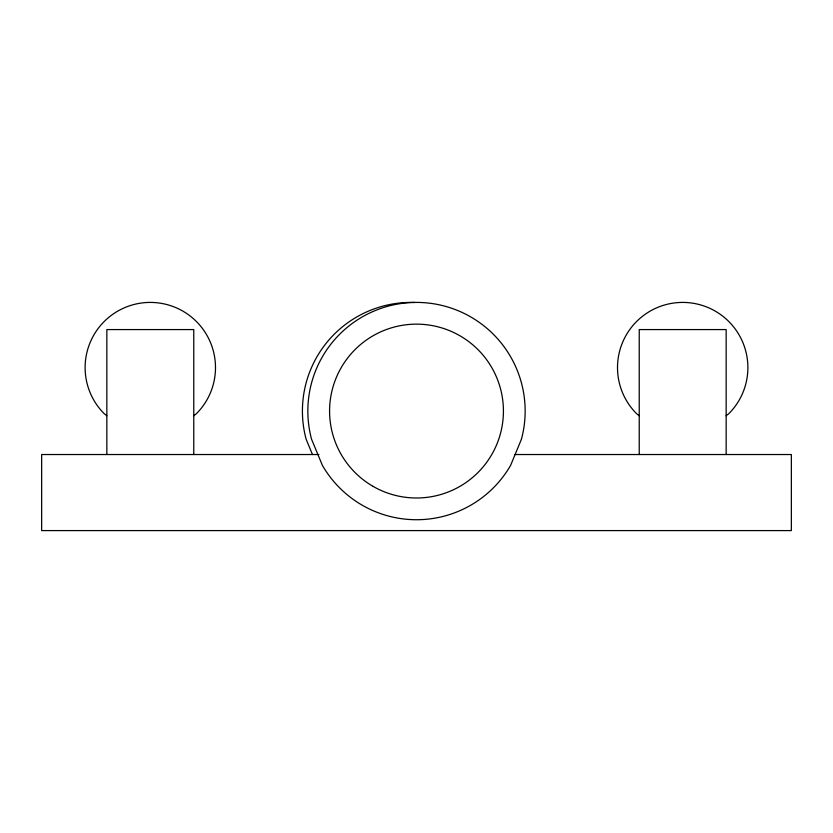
<?xml version="1.0" encoding="UTF-8"?>
<svg xmlns="http://www.w3.org/2000/svg" width="833" height="833" viewBox="0 0 833 833"><rect width="100%" height="100%" fill="white"/><g stroke="black" fill="none" stroke-linecap="round" stroke-linejoin="round"><path stroke-width="1.25" d="M193.766 415.729L196.401 413.699A65.193 65.193 0 0 0 196.401 321.507A65.193 65.193 0 0 0 104.208 321.507A65.193 65.193 0 0 0 104.208 413.699L106.843 415.729M726.157 415.729L728.792 413.699A65.193 65.193 0 0 0 728.792 321.507A65.193 65.193 0 0 0 636.599 321.507A65.193 65.193 0 0 0 636.599 413.699L639.234 415.729M318.914 454.526L41.65 454.526L41.65 530.59L791.35 530.59L791.35 454.526L514.856 454.526M312.469 454.526L306.117 439.189A108.654 108.654 0 0 1 414.917 302.483M726.157 454.526L726.157 329.576L639.234 329.576L639.234 454.526M193.766 454.526L193.766 329.576L106.843 329.576L106.843 454.526M521.448 439.189L510.598 465.397A108.654 108.654 0 0 1 322.402 465.397L311.552 439.189A108.654 108.654 0 0 1 416.5 302.41A108.654 108.654 0 0 1 521.448 439.189M373.038 486.347A86.924 86.924 0 0 0 503.424 411.065A86.924 86.924 0 0 0 373.038 335.793A86.924 86.924 0 0 0 373.038 486.347"/></g></svg>
